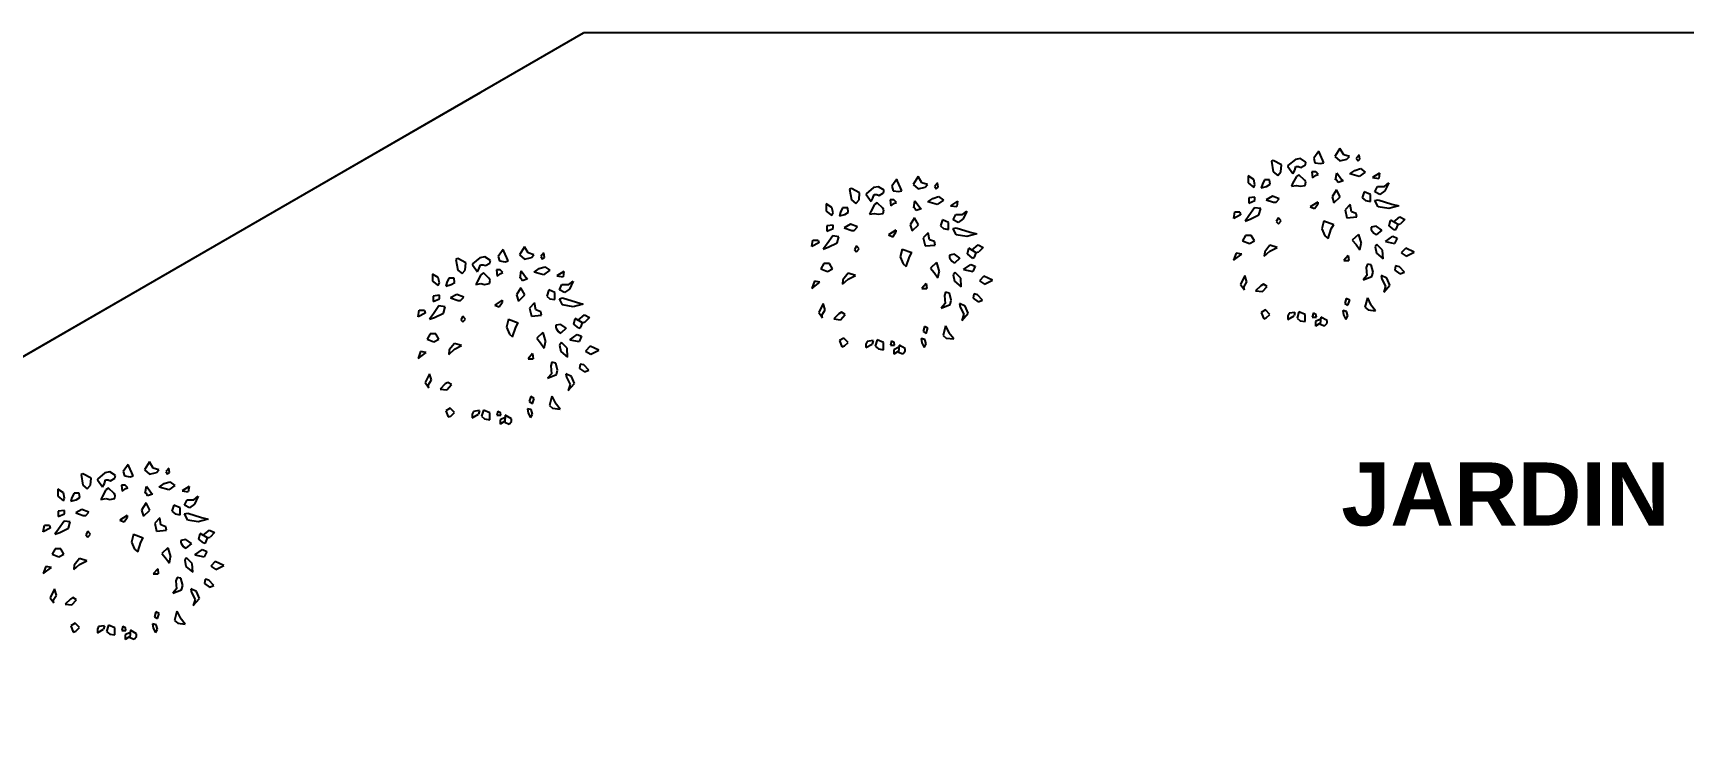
# Model space of a CAD drawing. Header units: centimetres. Extents: x 48 to 15845, y 265 to 7947.
# Drawn here: x 55.456 to 59.638, y 299.434 to 301.212 of the extents above; entities that cross this region are included whole.
import ezdxf

# ---------------------------------------------------------------- set-up
doc = ezdxf.new("R2010")
doc.units = ezdxf.units.CM
doc.layers.add('ARBOLES-PLANTA', color=7, linetype='Continuous')
doc.layers.add('niveles', color=7, linetype='Continuous', lineweight=5, true_color=0xf0c70f)
doc.layers.add('nombres', color=165, linetype='Continuous', lineweight=0)
doc.styles.get("Standard").update_dxf_attribs({"font": 'arial.ttf', "height": 0.1})

msp = doc.modelspace()

# ---------------------------------------------------------------- linework, layer by layer
at = {"layer": 'ARBOLES-PLANTA', "color": 52, "linetype": 'Continuous'}
for p, q in [((58.7684, 300.9186), (58.7557, 300.8985)), ((58.7779, 300.9029), (58.7684, 300.9186)), ((58.7557, 300.8985), (58.7684, 300.8873)), ((58.7921, 300.8985), (58.7779, 300.9029)), ((58.7858, 300.8918), (58.7921, 300.8985)), ((58.8174, 300.9029), (58.8095, 300.894)), ((58.819, 300.8918), (58.8174, 300.9029)), ((57.6994, 300.8474), (57.6867, 300.8273)), ((57.7089, 300.8318), (57.6994, 300.8474)), ((57.7231, 300.8273), (57.7089, 300.8318)), ((57.7484, 300.8318), (57.7405, 300.8228)), ((57.75, 300.8206), (57.7484, 300.8318)), ((57.6867, 300.8273), (57.6994, 300.8161)), ((57.7168, 300.8206), (57.7231, 300.8273)), ((58.5374, 300.7483), (58.5279, 300.7348)), ((58.5517, 300.7684), (58.5374, 300.7483)), ((58.5406, 300.7393), (58.5628, 300.7505)), ((58.5628, 300.7505), (58.5675, 300.7662)), ((58.712, 300.7828), (58.693, 300.7706)), ((58.693, 300.7706), (58.704, 300.7662)), ((58.704, 300.7662), (58.712, 300.7773)), ((58.7813, 300.763), (58.7861, 300.7428)), ((58.7972, 300.7585), (58.794, 300.7764)), ((58.8098, 300.754), (58.7972, 300.7585)), ((58.8114, 300.7451), (58.8098, 300.754)), ((57.643, 300.7117), (57.624, 300.6995)), ((57.635, 300.695), (57.643, 300.7062)), ((58.5279, 300.7348), (58.5406, 300.7393)), ((58.7861, 300.7428), (58.8114, 300.7451)), ((56.7016, 300.6695), (56.689, 300.6494)), ((56.7111, 300.6539), (56.7016, 300.6695)), ((57.4684, 300.6771), (57.4589, 300.6637)), ((57.4589, 300.6637), (57.4716, 300.6682)), ((57.4827, 300.6972), (57.4684, 300.6771)), ((57.4716, 300.6682), (57.4938, 300.6793)), ((57.4938, 300.6793), (57.4985, 300.695)), ((57.624, 300.6995), (57.635, 300.695)), ((57.7123, 300.6918), (57.7171, 300.6717)), ((57.7171, 300.6717), (57.7424, 300.6739)), ((57.7282, 300.6873), (57.725, 300.7052)), ((57.7408, 300.6829), (57.7282, 300.6873)), ((57.7424, 300.6739), (57.7408, 300.6829)), ((58.8834, 300.6828), (58.9021, 300.696)), ((58.9021, 300.696), (58.9132, 300.6915)), ((58.9132, 300.6915), (58.9068, 300.6781)), ((56.689, 300.6494), (56.7016, 300.6382)), ((56.7254, 300.6494), (56.7111, 300.6539)), ((56.719, 300.6427), (56.7254, 300.6494)), ((56.7507, 300.6539), (56.7428, 300.6449)), ((56.7523, 300.6427), (56.7507, 300.6539)), ((57.8144, 300.6117), (57.8331, 300.6248)), ((57.8331, 300.6248), (57.8442, 300.6204)), ((57.8442, 300.6204), (57.8378, 300.6069)), ((58.5276, 300.5965), (58.5166, 300.5741)), ((58.5245, 300.5674), (58.5324, 300.5808)), ((58.5324, 300.5808), (58.5276, 300.5965)), ((58.5166, 300.5741), (58.5261, 300.5607)), ((58.5261, 300.5607), (58.5245, 300.5674)), ((58.784, 300.5386), (58.7806, 300.5258)), ((58.793, 300.5338), (58.784, 300.5386)), ((56.4707, 300.4992), (56.4612, 300.4858)), ((56.4849, 300.5193), (56.4707, 300.4992)), ((56.4739, 300.4903), (56.496, 300.5014)), ((56.496, 300.5014), (56.5008, 300.5171)), ((56.6452, 300.5338), (56.6262, 300.5216)), ((56.6262, 300.5216), (56.6373, 300.5171)), ((56.6373, 300.5171), (56.6452, 300.5283)), ((56.7146, 300.5139), (56.7193, 300.4938)), ((56.7304, 300.5094), (56.7273, 300.5273)), ((56.7431, 300.5049), (56.7304, 300.5094)), ((56.7447, 300.496), (56.7431, 300.5049)), ((57.4586, 300.5253), (57.4476, 300.503)), ((57.4476, 300.503), (57.4571, 300.4896)), ((57.4555, 300.4963), (57.4634, 300.5097)), ((57.4634, 300.5097), (57.4586, 300.5253)), ((58.7852, 300.5056), (58.7757, 300.5078)), ((58.7757, 300.5078), (58.7773, 300.4966)), ((58.7773, 300.4966), (58.7836, 300.4854)), ((58.7806, 300.5258), (58.7885, 300.5211)), ((58.7884, 300.4944), (58.7852, 300.5056)), ((58.7885, 300.5211), (58.793, 300.5338)), ((56.4612, 300.4858), (56.4739, 300.4903)), ((56.7193, 300.4938), (56.7447, 300.496)), ((57.4571, 300.4896), (57.4555, 300.4963)), ((57.715, 300.4674), (57.7116, 300.4547)), ((57.7116, 300.4547), (57.7195, 300.4499)), ((57.724, 300.4627), (57.715, 300.4674)), ((57.7195, 300.4499), (57.724, 300.4627)), ((58.7836, 300.4854), (58.7884, 300.4944)), ((56.8167, 300.4338), (56.8354, 300.4469)), ((56.8354, 300.4469), (56.8464, 300.4425)), ((56.8464, 300.4425), (56.8401, 300.429)), ((57.7067, 300.4366), (57.7083, 300.4255)), ((57.7162, 300.4344), (57.7067, 300.4366)), ((57.7083, 300.4255), (57.7146, 300.4143)), ((57.7146, 300.4143), (57.7194, 300.4232)), ((57.7194, 300.4232), (57.7162, 300.4344)), ((56.4609, 300.3474), (56.4498, 300.3251)), ((56.4578, 300.3184), (56.4657, 300.3318)), ((56.4657, 300.3318), (56.4609, 300.3474)), ((56.4498, 300.3251), (56.4593, 300.3117)), ((56.4593, 300.3117), (56.4578, 300.3184)), ((56.7173, 300.2895), (56.7139, 300.2768)), ((56.7263, 300.2847), (56.7173, 300.2895)), ((56.7185, 300.2565), (56.709, 300.2587)), ((56.709, 300.2587), (56.7106, 300.2476)), ((56.7106, 300.2476), (56.7169, 300.2364)), ((56.7139, 300.2768), (56.7218, 300.272)), ((56.7217, 300.2453), (56.7185, 300.2565)), ((56.7218, 300.272), (56.7263, 300.2847)), ((56.7169, 300.2364), (56.7217, 300.2453)), ((55.7514, 300.124), (55.7388, 300.1038)), ((55.7609, 300.1083), (55.7514, 300.124)), ((55.7388, 300.1038), (55.7514, 300.0927)), ((55.7752, 300.1038), (55.7609, 300.1083)), ((55.7688, 300.0971), (55.7752, 300.1038)), ((55.8005, 300.1083), (55.7926, 300.0994)), ((55.8021, 300.0971), (55.8005, 300.1083)), ((55.5205, 299.9536), (55.511, 299.9402)), ((55.5347, 299.9738), (55.5205, 299.9536)), ((55.5236, 299.9447), (55.5458, 299.9559)), ((55.5458, 299.9559), (55.5506, 299.9715)), ((55.695, 299.9882), (55.676, 299.976)), ((55.676, 299.976), (55.6871, 299.9715)), ((55.6871, 299.9715), (55.695, 299.9827)), ((55.7644, 299.9683), (55.7691, 299.9482)), ((55.7802, 299.9639), (55.7771, 299.9817)), ((55.7929, 299.9594), (55.7802, 299.9639)), ((55.7945, 299.9504), (55.7929, 299.9594)), ((55.511, 299.9402), (55.5236, 299.9447)), ((55.7691, 299.9482), (55.7945, 299.9504)), ((55.8665, 299.8882), (55.8852, 299.9014)), ((55.8852, 299.9014), (55.8962, 299.8969)), ((55.8962, 299.8969), (55.8899, 299.8835)), ((55.5107, 299.8019), (55.4996, 299.7795)), ((55.5075, 299.7728), (55.5155, 299.7862)), ((55.5155, 299.7862), (55.5107, 299.8019)), ((55.4996, 299.7795), (55.5091, 299.7661)), ((55.5091, 299.7661), (55.5075, 299.7728)), ((55.7671, 299.744), (55.7637, 299.7312)), ((55.7761, 299.7392), (55.7671, 299.744)), ((55.7588, 299.7132), (55.7604, 299.702)), ((55.7683, 299.7109), (55.7588, 299.7132)), ((55.7604, 299.702), (55.7667, 299.6908)), ((55.7637, 299.7312), (55.7716, 299.7264)), ((55.7714, 299.6997), (55.7683, 299.7109)), ((55.7716, 299.7264), (55.7761, 299.7392)), ((55.7667, 299.6908), (55.7714, 299.6997))]:
    msp.add_line(p, q, dxfattribs=at)
at = {"layer": 'ARBOLES-PLANTA', "color": 50, "linetype": 'Continuous'}
for p, q in [((58.5994, 300.8886), (58.5947, 300.8864)), ((58.5947, 300.8864), (58.5994, 300.8595)), ((58.62, 300.8774), (58.5994, 300.8886)), ((58.6184, 300.8595), (58.62, 300.8774)), ((58.7145, 300.9119), (58.7018, 300.894)), ((58.7018, 300.894), (58.705, 300.8828)), ((58.7161, 300.9074), (58.7145, 300.9119)), ((58.7193, 300.8806), (58.7272, 300.8828)), ((57.6455, 300.8407), (57.6328, 300.8228)), ((57.6471, 300.8363), (57.6455, 300.8407)), ((58.5498, 300.8403), (58.5356, 300.8493)), ((58.5356, 300.8493), (58.5356, 300.8314)), ((58.5356, 300.8314), (58.5498, 300.8202)), ((58.553, 300.8269), (58.5498, 300.8403)), ((58.5994, 300.8595), (58.6105, 300.8506)), ((58.6105, 300.8506), (58.6184, 300.8595)), ((58.8808, 300.8224), (58.8919, 300.8314)), ((58.8919, 300.8314), (58.8824, 300.8112)), ((57.5304, 300.8175), (57.5257, 300.8152)), ((57.5257, 300.8152), (57.5304, 300.7884)), ((57.551, 300.8063), (57.5304, 300.8175)), ((57.5494, 300.7884), (57.551, 300.8063)), ((57.6328, 300.8228), (57.636, 300.8117)), ((57.6503, 300.8094), (57.6582, 300.8117)), ((58.5498, 300.8202), (58.553, 300.8269)), ((58.857, 300.809), (58.8634, 300.8224)), ((58.8634, 300.8224), (58.8808, 300.8224)), ((58.8824, 300.8112), (58.8697, 300.8023)), ((57.4666, 300.7781), (57.4666, 300.7602)), ((57.4808, 300.7692), (57.4666, 300.7781)), ((57.4666, 300.7602), (57.4808, 300.749)), ((57.484, 300.7557), (57.4808, 300.7692)), ((57.4808, 300.749), (57.484, 300.7557)), ((57.5304, 300.7884), (57.5415, 300.7794)), ((57.5415, 300.7794), (57.5494, 300.7884)), ((57.788, 300.7378), (57.7944, 300.7513)), ((57.7944, 300.7513), (57.8118, 300.7513)), ((57.8118, 300.7513), (57.8229, 300.7602)), ((57.8229, 300.7602), (57.8134, 300.7401)), ((57.8134, 300.7401), (57.8007, 300.7311)), ((58.809, 300.6752), (58.8185, 300.6617)), ((58.8185, 300.6617), (58.8217, 300.6774)), ((58.8573, 300.6692), (58.8607, 300.6533)), ((58.9349, 300.6661), (58.9234, 300.6539)), ((58.9564, 300.6559), (58.9349, 300.6661)), ((56.5327, 300.6395), (56.5279, 300.6373)), ((56.5279, 300.6373), (56.5327, 300.6105)), ((56.5533, 300.6284), (56.5327, 300.6395)), ((56.5517, 300.6105), (56.5533, 300.6284)), ((56.6478, 300.6628), (56.6351, 300.6449)), ((56.6351, 300.6449), (56.6383, 300.6337)), ((56.6494, 300.6584), (56.6478, 300.6628)), ((56.6525, 300.6315), (56.6605, 300.6337)), ((58.789, 300.6476), (58.7779, 300.6345)), ((58.7779, 300.6345), (58.7905, 300.6345)), ((58.789, 300.6476), (58.7905, 300.6345)), ((58.838, 300.6256), (58.8349, 300.6166)), ((58.8475, 300.6233), (58.838, 300.6256)), ((58.8523, 300.6055), (58.8475, 300.6233)), ((58.9234, 300.6539), (58.9363, 300.6458)), ((58.9363, 300.6458), (58.9564, 300.6559)), ((56.4831, 300.5912), (56.4688, 300.6002)), ((56.4688, 300.6002), (56.4688, 300.5823)), ((56.4688, 300.5823), (56.4831, 300.5711)), ((56.4863, 300.5778), (56.4831, 300.5912)), ((56.5327, 300.6105), (56.5438, 300.6015)), ((56.5438, 300.6015), (56.5517, 300.6105)), ((56.8141, 300.5734), (56.8252, 300.5823)), ((56.8252, 300.5823), (56.8157, 300.5622)), ((57.74, 300.604), (57.7495, 300.5906)), ((57.7495, 300.5906), (57.7527, 300.6062)), ((57.7883, 300.598), (57.7917, 300.5821)), ((57.8659, 300.5949), (57.8544, 300.5828)), ((57.8544, 300.5828), (57.8673, 300.5746)), ((57.8874, 300.5848), (57.8659, 300.5949)), ((57.8673, 300.5746), (57.8874, 300.5848)), ((58.8365, 300.5965), (58.827, 300.5853)), ((58.827, 300.5853), (58.8491, 300.5943)), ((58.8349, 300.6166), (58.8365, 300.5965)), ((58.8491, 300.5943), (58.8523, 300.6055)), ((56.4831, 300.5711), (56.4863, 300.5778)), ((56.7903, 300.5599), (56.7966, 300.5734)), ((56.7966, 300.5734), (56.8141, 300.5734)), ((56.8157, 300.5622), (56.803, 300.5532)), ((57.72, 300.5765), (57.7089, 300.5634)), ((57.7089, 300.5634), (57.7215, 300.5634)), ((57.72, 300.5765), (57.7215, 300.5634)), ((57.769, 300.5544), (57.7659, 300.5455)), ((57.7659, 300.5455), (57.7675, 300.5253)), ((57.7785, 300.5522), (57.769, 300.5544)), ((57.7833, 300.5343), (57.7785, 300.5522)), ((57.7675, 300.5253), (57.758, 300.5142)), ((57.758, 300.5142), (57.7801, 300.5231)), ((57.7801, 300.5231), (57.7833, 300.5343)), ((58.6801, 300.4796), (58.6801, 300.4975)), ((58.701, 300.502), (58.7072, 300.4985)), ((58.7085, 300.4911), (58.7072, 300.4985)), ((58.6595, 300.4886), (58.6674, 300.4819)), ((58.6674, 300.4819), (58.6801, 300.4796)), ((58.6979, 300.4911), (58.7085, 300.4911)), ((58.7193, 300.4857), (58.7064, 300.4797)), ((58.7064, 300.4797), (58.7064, 300.4685)), ((58.7184, 300.476), (58.7064, 300.4685)), ((58.7198, 300.4913), (58.7182, 300.4734)), ((58.7356, 300.4824), (58.7198, 300.4913)), ((56.7423, 300.4261), (56.7518, 300.4127)), ((56.7518, 300.4127), (56.755, 300.4283)), ((56.7906, 300.4201), (56.794, 300.4042)), ((56.8681, 300.417), (56.8566, 300.4049)), ((56.8897, 300.4069), (56.8681, 300.417)), ((57.5905, 300.4174), (57.5984, 300.4107)), ((57.6111, 300.4085), (57.6111, 300.4264)), ((57.6289, 300.4199), (57.6395, 300.4199)), ((57.632, 300.4308), (57.6382, 300.4274)), ((57.6503, 300.4146), (57.6374, 300.4085)), ((57.6395, 300.4199), (57.6382, 300.4274)), ((57.6508, 300.4201), (57.6492, 300.4023)), ((57.6666, 300.4112), (57.6508, 300.4201)), ((56.7223, 300.3986), (56.7111, 300.3855)), ((56.7111, 300.3855), (56.7238, 300.3855)), ((56.7223, 300.3986), (56.7238, 300.3855)), ((56.7713, 300.3765), (56.7681, 300.3676)), ((56.7808, 300.3743), (56.7713, 300.3765)), ((56.7856, 300.3564), (56.7808, 300.3743)), ((56.8566, 300.4049), (56.8696, 300.3967)), ((56.8696, 300.3967), (56.8897, 300.4069)), ((57.5984, 300.4107), (57.6111, 300.4085)), ((57.6374, 300.4085), (57.6374, 300.3973)), ((57.6494, 300.4049), (57.6374, 300.3973)), ((56.7697, 300.3474), (56.7602, 300.3363)), ((56.7602, 300.3363), (56.7824, 300.3452)), ((56.7681, 300.3676), (56.7697, 300.3474)), ((56.7824, 300.3452), (56.7856, 300.3564)), ((56.6134, 300.2306), (56.6134, 300.2485)), ((56.6343, 300.2529), (56.6405, 300.2494)), ((56.6418, 300.242), (56.6405, 300.2494)), ((56.5928, 300.2395), (56.6007, 300.2328)), ((56.6007, 300.2328), (56.6134, 300.2306)), ((56.6312, 300.242), (56.6418, 300.242)), ((56.6525, 300.2367), (56.6396, 300.2306)), ((56.6396, 300.2306), (56.6396, 300.2194)), ((56.6517, 300.227), (56.6396, 300.2194)), ((56.653, 300.2422), (56.6514, 300.2243)), ((56.6689, 300.2333), (56.653, 300.2422)), ((55.5825, 300.094), (55.5777, 300.0917)), ((55.5777, 300.0917), (55.5825, 300.0649)), ((55.6031, 300.0828), (55.5825, 300.094)), ((55.6015, 300.0649), (55.6031, 300.0828)), ((55.6976, 300.1173), (55.6849, 300.0994)), ((55.6849, 300.0994), (55.6881, 300.0882)), ((55.6992, 300.1128), (55.6976, 300.1173)), ((55.7023, 300.0859), (55.7102, 300.0882)), ((55.5186, 300.0546), (55.5186, 300.0367)), ((55.5329, 300.0457), (55.5186, 300.0546)), ((55.5186, 300.0367), (55.5329, 300.0255)), ((55.5361, 300.0323), (55.5329, 300.0457)), ((55.5825, 300.0649), (55.5936, 300.0559)), ((55.5936, 300.0559), (55.6015, 300.0649)), ((55.8639, 300.0278), (55.8749, 300.0367)), ((55.8749, 300.0367), (55.8654, 300.0166)), ((55.5329, 300.0255), (55.5361, 300.0323)), ((55.8401, 300.0144), (55.8464, 300.0278)), ((55.8464, 300.0278), (55.8639, 300.0278)), ((55.8654, 300.0166), (55.8528, 300.0077)), ((55.7921, 299.8805), (55.8016, 299.8671)), ((55.8016, 299.8671), (55.8048, 299.8828)), ((55.8404, 299.8746), (55.8437, 299.8586)), ((55.9179, 299.8715), (55.9064, 299.8593)), ((55.9395, 299.8613), (55.9179, 299.8715)), ((55.772, 299.853), (55.7609, 299.8399)), ((55.7609, 299.8399), (55.7736, 299.8399)), ((55.772, 299.853), (55.7736, 299.8399)), ((55.8211, 299.831), (55.8179, 299.822)), ((55.8306, 299.8287), (55.8211, 299.831)), ((55.8354, 299.8108), (55.8306, 299.8287)), ((55.9064, 299.8593), (55.9194, 299.8512)), ((55.9194, 299.8512), (55.9395, 299.8613)), ((55.8195, 299.8019), (55.81, 299.7907)), ((55.81, 299.7907), (55.8322, 299.7996)), ((55.8179, 299.822), (55.8195, 299.8019)), ((55.8322, 299.7996), (55.8354, 299.8108)), ((55.6631, 299.685), (55.6631, 299.7029)), ((55.6841, 299.7073), (55.6902, 299.7039)), ((55.6916, 299.6964), (55.6902, 299.7039)), ((55.6426, 299.6939), (55.6505, 299.6872)), ((55.6505, 299.6872), (55.6631, 299.685)), ((55.681, 299.6964), (55.6916, 299.6964)), ((55.7023, 299.6911), (55.6894, 299.685)), ((55.6894, 299.685), (55.6894, 299.6738)), ((55.7015, 299.6814), (55.6894, 299.6738)), ((55.7028, 299.6967), (55.7012, 299.6788)), ((55.7187, 299.6877), (55.7028, 299.6967))]:
    msp.add_line(p, q, dxfattribs=at)
at = {"layer": 'ARBOLES-PLANTA', "color": 70, "linetype": 'Continuous'}
for p, q in [((58.6553, 300.8908), (58.6363, 300.8752)), ((58.6363, 300.8752), (58.6363, 300.8729)), ((58.6363, 300.8729), (58.6489, 300.855)), ((58.6537, 300.864), (58.6569, 300.8729)), ((58.6679, 300.893), (58.6553, 300.8908)), ((58.6569, 300.8729), (58.6632, 300.8729)), ((58.6632, 300.8729), (58.6695, 300.8707)), ((58.6822, 300.8841), (58.6679, 300.893)), ((58.6695, 300.8707), (58.6806, 300.8774)), ((58.6806, 300.8774), (58.6822, 300.8841)), ((58.705, 300.8828), (58.7193, 300.8806)), ((58.7272, 300.8828), (58.7161, 300.9074)), ((58.7684, 300.8873), (58.7858, 300.8918)), ((58.8095, 300.894), (58.8143, 300.8873)), ((58.8143, 300.8873), (58.819, 300.8918)), ((57.6582, 300.8117), (57.6471, 300.8363)), ((58.5769, 300.8393), (58.5717, 300.8281)), ((58.5901, 300.8393), (58.5769, 300.8393)), ((58.5913, 300.828), (58.5901, 300.8393)), ((58.6578, 300.8477), (58.6483, 300.8298)), ((58.6489, 300.855), (58.6537, 300.864)), ((58.6641, 300.8522), (58.6578, 300.8477)), ((58.6784, 300.8388), (58.6641, 300.8522)), ((58.6815, 300.8343), (58.6784, 300.8388)), ((58.68, 300.8253), (58.6815, 300.8343)), ((58.7068, 300.8598), (58.6973, 300.8598)), ((58.6973, 300.8598), (58.6989, 300.8441)), ((58.6989, 300.8441), (58.7084, 300.8508)), ((58.7132, 300.8531), (58.7068, 300.8598)), ((58.7084, 300.8508), (58.7132, 300.8531)), ((58.7571, 300.8392), (58.7603, 300.8571)), ((58.7603, 300.8392), (58.7571, 300.8392)), ((58.7603, 300.8571), (58.773, 300.8392)), ((58.7635, 300.8325), (58.7603, 300.8392)), ((58.7762, 300.837), (58.7635, 300.8325)), ((58.773, 300.8392), (58.7762, 300.837)), ((58.793, 300.8544), (58.8057, 300.8633)), ((58.8168, 300.8477), (58.793, 300.8544)), ((58.8057, 300.8633), (58.82, 300.8678)), ((58.8326, 300.8589), (58.8168, 300.8477)), ((58.82, 300.8678), (58.8326, 300.8589)), ((58.8684, 300.8559), (58.8507, 300.8448)), ((58.8507, 300.8448), (58.8665, 300.8425)), ((58.8684, 300.8559), (58.8665, 300.8425)), ((57.5863, 300.8197), (57.5673, 300.804)), ((57.5673, 300.804), (57.5673, 300.8018)), ((57.5673, 300.8018), (57.5799, 300.7839)), ((57.5799, 300.7839), (57.5847, 300.7928)), ((57.5847, 300.7928), (57.5879, 300.8018)), ((57.5989, 300.8219), (57.5863, 300.8197)), ((57.5879, 300.8018), (57.5942, 300.8018)), ((57.5942, 300.8018), (57.6005, 300.7995)), ((57.6132, 300.8129), (57.5989, 300.8219)), ((57.6005, 300.7995), (57.6116, 300.8062)), ((57.6116, 300.8062), (57.6132, 300.8129)), ((57.636, 300.8117), (57.6503, 300.8094)), ((57.6994, 300.8161), (57.7168, 300.8206)), ((57.724, 300.7832), (57.7367, 300.7922)), ((57.7367, 300.7922), (57.751, 300.7966)), ((57.7405, 300.8228), (57.7453, 300.8161)), ((57.7453, 300.8161), (57.75, 300.8206)), ((57.751, 300.7966), (57.7636, 300.7877)), ((58.553, 300.7956), (58.5372, 300.7933)), ((58.5372, 300.7933), (58.5372, 300.7799)), ((58.553, 300.7866), (58.553, 300.7956)), ((58.5717, 300.8281), (58.569, 300.8188)), ((58.569, 300.8188), (58.5822, 300.8226)), ((58.597, 300.7979), (58.5812, 300.7889)), ((58.5822, 300.8226), (58.5915, 300.8281)), ((58.6145, 300.7912), (58.597, 300.7979)), ((58.6065, 300.7822), (58.6145, 300.7912)), ((58.6483, 300.8298), (58.6451, 300.8231)), ((58.6451, 300.8231), (58.6578, 300.8253)), ((58.6578, 300.8253), (58.6673, 300.8231)), ((58.6673, 300.8231), (58.68, 300.8253)), ((58.7593, 300.8143), (58.7482, 300.7964)), ((58.7482, 300.7964), (58.753, 300.7808)), ((58.753, 300.7808), (58.7688, 300.7964)), ((58.7688, 300.7964), (58.7593, 300.8143)), ((58.8298, 300.809), (58.825, 300.7934)), ((58.825, 300.7934), (58.8329, 300.7867)), ((58.8456, 300.8023), (58.8298, 300.809)), ((58.8456, 300.7844), (58.8456, 300.8023)), ((58.8697, 300.8023), (58.857, 300.809)), ((57.5027, 300.757), (57.5, 300.7477)), ((57.5, 300.7477), (57.5132, 300.7514)), ((57.5079, 300.7682), (57.5027, 300.757)), ((57.5211, 300.7682), (57.5079, 300.7682)), ((57.5132, 300.7514), (57.5225, 300.757)), ((57.5223, 300.7569), (57.5211, 300.7682)), ((57.5793, 300.7587), (57.5761, 300.7519)), ((57.5761, 300.7519), (57.5888, 300.7542)), ((57.5888, 300.7765), (57.5793, 300.7587)), ((57.5951, 300.781), (57.5888, 300.7765)), ((57.5888, 300.7542), (57.5983, 300.7519)), ((57.6094, 300.7676), (57.5951, 300.781)), ((57.5983, 300.7519), (57.611, 300.7542)), ((57.6125, 300.7631), (57.6094, 300.7676)), ((57.611, 300.7542), (57.6125, 300.7631)), ((57.6283, 300.7886), (57.6299, 300.7729)), ((57.6378, 300.7886), (57.6283, 300.7886)), ((57.6299, 300.7729), (57.6394, 300.7797)), ((57.6442, 300.7819), (57.6378, 300.7886)), ((57.6394, 300.7797), (57.6442, 300.7819)), ((57.6881, 300.7681), (57.6913, 300.786)), ((57.6913, 300.7681), (57.6881, 300.7681)), ((57.6913, 300.786), (57.704, 300.7681)), ((57.6945, 300.7614), (57.6913, 300.7681)), ((57.7072, 300.7658), (57.6945, 300.7614)), ((57.704, 300.7681), (57.7072, 300.7658)), ((57.7478, 300.7765), (57.724, 300.7832)), ((57.7636, 300.7877), (57.7478, 300.7765)), ((57.7994, 300.7848), (57.7817, 300.7736)), ((57.7817, 300.7736), (57.7975, 300.7714)), ((57.7994, 300.7848), (57.7975, 300.7714)), ((58.4991, 300.7409), (58.5017, 300.7577)), ((58.5162, 300.7502), (58.4991, 300.7409)), ((58.5017, 300.7577), (58.5149, 300.7577)), ((58.5149, 300.7577), (58.5162, 300.7502)), ((58.5372, 300.7799), (58.553, 300.7866)), ((58.5675, 300.7662), (58.5517, 300.7684)), ((58.5812, 300.7889), (58.6002, 300.7822)), ((58.6002, 300.7822), (58.6065, 300.7822)), ((58.712, 300.7828), (58.712, 300.7773)), ((58.794, 300.7764), (58.7813, 300.763)), ((58.8329, 300.7867), (58.8456, 300.7844)), ((58.857, 300.7866), (58.865, 300.7889)), ((58.865, 300.771), (58.857, 300.7866)), ((58.865, 300.7889), (58.8998, 300.7777)), ((58.8919, 300.7665), (58.865, 300.771)), ((58.9172, 300.7732), (58.8919, 300.7665)), ((58.8998, 300.7777), (58.9172, 300.7732)), ((57.484, 300.7244), (57.4682, 300.7222)), ((57.4682, 300.7222), (57.4682, 300.7088)), ((57.4682, 300.7088), (57.484, 300.7155)), ((57.484, 300.7155), (57.484, 300.7244)), ((57.528, 300.7267), (57.5122, 300.7178)), ((57.5122, 300.7178), (57.5312, 300.711)), ((57.5455, 300.72), (57.528, 300.7267)), ((57.5312, 300.711), (57.5375, 300.711)), ((57.5375, 300.711), (57.5455, 300.72)), ((57.643, 300.7117), (57.643, 300.7062)), ((57.6903, 300.7431), (57.6792, 300.7253)), ((57.6792, 300.7253), (57.684, 300.7096)), ((57.684, 300.7096), (57.6998, 300.7253)), ((57.6998, 300.7253), (57.6903, 300.7431)), ((57.7608, 300.7379), (57.756, 300.7222)), ((57.756, 300.7222), (57.7639, 300.7155)), ((57.7766, 300.7312), (57.7608, 300.7379)), ((57.7639, 300.7155), (57.7766, 300.7133)), ((57.7766, 300.7133), (57.7766, 300.7312)), ((57.8007, 300.7311), (57.788, 300.7378)), ((57.788, 300.7155), (57.796, 300.7177)), ((57.796, 300.6998), (57.788, 300.7155)), ((57.796, 300.7177), (57.8308, 300.7065)), ((57.8308, 300.7065), (57.8482, 300.7021)), ((58.6123, 300.7427), (58.607, 300.7334)), ((58.607, 300.7334), (58.6123, 300.7278)), ((58.6189, 300.7352), (58.6123, 300.7427)), ((58.6123, 300.7278), (58.6189, 300.7352)), ((58.7278, 300.7349), (58.7225, 300.7149)), ((58.7225, 300.7149), (58.7304, 300.697)), ((58.7278, 300.7349), (58.7526, 300.7261)), ((58.7383, 300.6903), (58.7462, 300.7149)), ((58.7462, 300.7149), (58.7526, 300.7261)), ((58.8602, 300.7218), (58.8475, 300.7195)), ((58.8475, 300.7195), (58.8475, 300.7128)), ((58.8475, 300.7128), (58.8539, 300.7039)), ((58.8743, 300.7118), (58.8602, 300.7218)), ((58.8743, 300.7118), (58.8602, 300.6994)), ((58.8931, 300.7227), (58.8965, 300.7368)), ((58.906, 300.7122), (58.8931, 300.7227)), ((58.9155, 300.7256), (58.8965, 300.7368)), ((58.9044, 300.7323), (58.9202, 300.7457)), ((58.906, 300.7122), (58.9107, 300.7144)), ((58.9107, 300.7144), (58.9155, 300.7256)), ((58.915, 300.7259), (58.9218, 300.7278)), ((58.9202, 300.7457), (58.9329, 300.739)), ((58.9329, 300.739), (58.9218, 300.7278)), ((57.4301, 300.6698), (57.4327, 300.6865)), ((57.4472, 300.6791), (57.4301, 300.6698)), ((57.4327, 300.6865), (57.4459, 300.6865)), ((57.4459, 300.6865), (57.4472, 300.6791)), ((57.4985, 300.695), (57.4827, 300.6972)), ((57.5433, 300.6715), (57.538, 300.6622)), ((57.5499, 300.6641), (57.5433, 300.6715)), ((57.5433, 300.6566), (57.5499, 300.6641)), ((57.6588, 300.6637), (57.6535, 300.6438)), ((57.6588, 300.6637), (57.6836, 300.6549)), ((57.725, 300.7052), (57.7123, 300.6918)), ((57.8229, 300.6953), (57.796, 300.6998)), ((57.8482, 300.7021), (57.8229, 300.6953)), ((57.8241, 300.6515), (57.8275, 300.6656)), ((57.8465, 300.6544), (57.8275, 300.6656)), ((57.8354, 300.6611), (57.8512, 300.6746)), ((57.8512, 300.6746), (57.8639, 300.6678)), ((57.8639, 300.6678), (57.8528, 300.6567)), ((58.5293, 300.698), (58.5214, 300.6845)), ((58.5214, 300.6845), (58.5388, 300.6778)), ((58.5436, 300.698), (58.5293, 300.698)), ((58.5388, 300.6778), (58.5515, 300.6845)), ((58.5515, 300.6845), (58.5436, 300.698)), ((58.5907, 300.6736), (58.5775, 300.6568)), ((58.6092, 300.668), (58.5907, 300.6736)), ((58.5907, 300.6587), (58.6092, 300.668)), ((58.7304, 300.697), (58.7383, 300.6903)), ((58.815, 300.701), (58.7995, 300.6864)), ((58.7995, 300.6864), (58.809, 300.6752)), ((58.815, 300.701), (58.8217, 300.6774)), ((58.8539, 300.7039), (58.8602, 300.6994)), ((58.8618, 300.6756), (58.8573, 300.6692)), ((58.8765, 300.6612), (58.8618, 300.6756)), ((58.8834, 300.6828), (58.9068, 300.6781)), ((56.5885, 300.6417), (56.5695, 300.6261)), ((56.5695, 300.6261), (56.5695, 300.6239)), ((56.5695, 300.6239), (56.5822, 300.606)), ((56.587, 300.6149), (56.5901, 300.6239)), ((56.6012, 300.644), (56.5885, 300.6417)), ((56.5901, 300.6239), (56.5965, 300.6239)), ((56.5965, 300.6239), (56.6028, 300.6216)), ((56.6155, 300.635), (56.6012, 300.644)), ((56.6028, 300.6216), (56.6139, 300.6283)), ((56.6139, 300.6283), (56.6155, 300.635)), ((56.6383, 300.6337), (56.6525, 300.6315)), ((56.6605, 300.6337), (56.6494, 300.6584)), ((56.7016, 300.6382), (56.719, 300.6427)), ((56.7428, 300.6449), (56.7476, 300.6382)), ((56.7476, 300.6382), (56.7523, 300.6427)), ((57.4603, 300.6268), (57.4524, 300.6134)), ((57.4746, 300.6268), (57.4603, 300.6268)), ((57.4825, 300.6134), (57.4746, 300.6268)), ((57.538, 300.6622), (57.5433, 300.6566)), ((57.6535, 300.6438), (57.6614, 300.6259)), ((57.6614, 300.6259), (57.6693, 300.6192)), ((57.6693, 300.6192), (57.6772, 300.6438)), ((57.6772, 300.6438), (57.6836, 300.6549)), ((57.746, 300.6298), (57.7305, 300.6152)), ((57.746, 300.6298), (57.7527, 300.6062)), ((57.7912, 300.6506), (57.7785, 300.6484)), ((57.7785, 300.6484), (57.7785, 300.6417)), ((57.7785, 300.6417), (57.7849, 300.6327)), ((57.7849, 300.6327), (57.7912, 300.6282)), ((57.8053, 300.6407), (57.7912, 300.6506)), ((57.8053, 300.6407), (57.7912, 300.6282)), ((57.837, 300.641), (57.8241, 300.6515)), ((57.837, 300.641), (57.8417, 300.6432)), ((57.8417, 300.6432), (57.8465, 300.6544)), ((57.846, 300.6547), (57.8528, 300.6567)), ((58.5052, 300.653), (58.4989, 300.6351)), ((58.4989, 300.6351), (58.5195, 300.6508)), ((58.5195, 300.6508), (58.5052, 300.653)), ((58.5762, 300.6456), (58.5907, 300.6587)), ((58.5775, 300.6568), (58.5762, 300.6456)), ((58.8607, 300.6533), (58.8776, 300.6389)), ((58.8776, 300.6389), (58.8765, 300.6612)), ((56.5102, 300.5902), (56.5049, 300.5791)), ((56.5234, 300.5902), (56.5102, 300.5902)), ((56.5245, 300.579), (56.5234, 300.5902)), ((56.5816, 300.5807), (56.5784, 300.574)), ((56.5911, 300.5986), (56.5816, 300.5807)), ((56.5822, 300.606), (56.587, 300.6149)), ((56.5974, 300.6031), (56.5911, 300.5986)), ((56.6116, 300.5897), (56.5974, 300.6031)), ((56.6148, 300.5852), (56.6116, 300.5897)), ((56.6132, 300.5763), (56.6148, 300.5852)), ((56.6401, 300.6107), (56.6306, 300.6107)), ((56.6306, 300.6107), (56.6322, 300.595)), ((56.6322, 300.595), (56.6417, 300.6018)), ((56.6464, 300.604), (56.6401, 300.6107)), ((56.6417, 300.6018), (56.6464, 300.604)), ((56.6904, 300.5902), (56.6936, 300.6081)), ((56.6936, 300.5902), (56.6904, 300.5902)), ((56.6936, 300.6081), (56.7063, 300.5902)), ((56.6968, 300.5834), (56.6936, 300.5902)), ((56.7094, 300.5879), (56.6968, 300.5834)), ((56.7063, 300.5902), (56.7094, 300.5879)), ((56.7263, 300.6053), (56.739, 300.6143)), ((56.7501, 300.5986), (56.7263, 300.6053)), ((56.739, 300.6143), (56.7532, 300.6187)), ((56.7659, 300.6098), (56.7501, 300.5986)), ((56.7532, 300.6187), (56.7659, 300.6098)), ((56.8017, 300.6068), (56.784, 300.5957)), ((56.784, 300.5957), (56.7998, 300.5935)), ((56.8017, 300.6068), (56.7998, 300.5935)), ((57.4362, 300.5819), (57.4299, 300.564)), ((57.4505, 300.5796), (57.4362, 300.5819)), ((57.4524, 300.6134), (57.4698, 300.6067)), ((57.4698, 300.6067), (57.4825, 300.6134)), ((57.5072, 300.5745), (57.5217, 300.5875)), ((57.5085, 300.5856), (57.5072, 300.5745)), ((57.5217, 300.6024), (57.5085, 300.5856)), ((57.5402, 300.5968), (57.5217, 300.6024)), ((57.5217, 300.5875), (57.5402, 300.5968)), ((57.7305, 300.6152), (57.74, 300.604)), ((57.7928, 300.6044), (57.7883, 300.598)), ((57.7917, 300.5821), (57.8086, 300.5678)), ((57.8075, 300.5901), (57.7928, 300.6044)), ((57.8086, 300.5678), (57.8075, 300.5901)), ((57.8144, 300.6117), (57.8378, 300.6069)), ((58.8871, 300.5898), (58.8729, 300.5965)), ((58.8729, 300.5965), (58.8745, 300.5876)), ((58.8745, 300.5876), (58.884, 300.5697)), ((58.8745, 300.5876), (58.884, 300.5697)), ((58.895, 300.5719), (58.8871, 300.5898)), ((58.9093, 300.6211), (58.9077, 300.6099)), ((58.9077, 300.6099), (58.9204, 300.601)), ((58.9188, 300.6189), (58.9093, 300.6211)), ((58.9315, 300.6055), (58.9188, 300.6189)), ((58.9204, 300.601), (58.9315, 300.6055)), ((56.4863, 300.5465), (56.4704, 300.5443)), ((56.4704, 300.5443), (56.4704, 300.5309)), ((56.4863, 300.5376), (56.4863, 300.5465)), ((56.5049, 300.5791), (56.5023, 300.5698)), ((56.5023, 300.5698), (56.5155, 300.5735)), ((56.5303, 300.5488), (56.5145, 300.5399)), ((56.5145, 300.5399), (56.5335, 300.5331)), ((56.5155, 300.5735), (56.5247, 300.5791)), ((56.5477, 300.5421), (56.5303, 300.5488)), ((56.5398, 300.5331), (56.5477, 300.5421)), ((56.5784, 300.574), (56.5911, 300.5763)), ((56.5911, 300.5763), (56.6006, 300.574)), ((56.6006, 300.574), (56.6132, 300.5763)), ((56.6926, 300.5652), (56.6815, 300.5473)), ((56.6815, 300.5473), (56.6863, 300.5317)), ((56.6863, 300.5317), (56.7021, 300.5473)), ((56.7021, 300.5473), (56.6926, 300.5652)), ((56.763, 300.56), (56.7583, 300.5443)), ((56.7583, 300.5443), (56.7662, 300.5376)), ((56.7789, 300.5533), (56.763, 300.56)), ((56.7789, 300.5354), (56.7789, 300.5533)), ((56.803, 300.5532), (56.7903, 300.5599)), ((56.7903, 300.5376), (56.7982, 300.5398)), ((56.7982, 300.5398), (56.8331, 300.5286)), ((57.4299, 300.564), (57.4505, 300.5796)), ((57.8403, 300.55), (57.8387, 300.5388)), ((57.8387, 300.5388), (57.8514, 300.5298)), ((57.8498, 300.5477), (57.8403, 300.55)), ((57.8625, 300.5343), (57.8498, 300.5477)), ((58.5677, 300.5707), (58.5545, 300.5576)), ((58.5545, 300.5576), (58.5716, 300.5558)), ((58.5743, 300.5744), (58.5677, 300.5707)), ((58.5716, 300.5558), (58.5835, 300.5688)), ((58.5835, 300.5688), (58.5743, 300.5744)), ((58.8378, 300.5399), (58.8317, 300.516)), ((58.8378, 300.5399), (58.846, 300.5227)), ((58.8792, 300.554), (58.895, 300.5719)), ((58.884, 300.5697), (58.8792, 300.554)), ((56.4323, 300.4919), (56.435, 300.5086)), ((56.4495, 300.5012), (56.4323, 300.4919)), ((56.435, 300.5086), (56.4482, 300.5086)), ((56.4482, 300.5086), (56.4495, 300.5012)), ((56.4704, 300.5309), (56.4863, 300.5376)), ((56.5008, 300.5171), (56.4849, 300.5193)), ((56.5335, 300.5331), (56.5398, 300.5331)), ((56.6452, 300.5338), (56.6452, 300.5283)), ((56.7273, 300.5273), (56.7146, 300.5139)), ((56.7662, 300.5376), (56.7789, 300.5354)), ((56.7982, 300.5219), (56.7903, 300.5376)), ((56.8252, 300.5174), (56.7982, 300.5219)), ((56.8505, 300.5241), (56.8252, 300.5174)), ((56.8331, 300.5286), (56.8505, 300.5241)), ((56.8377, 300.4832), (56.8535, 300.4967)), ((56.8535, 300.4967), (56.8662, 300.4899)), ((57.4987, 300.4995), (57.4855, 300.4865)), ((57.5053, 300.5033), (57.4987, 300.4995)), ((57.5026, 300.4846), (57.5145, 300.4977)), ((57.5145, 300.4977), (57.5053, 300.5033)), ((57.8039, 300.5253), (57.8055, 300.5164)), ((57.8181, 300.5186), (57.8039, 300.5253)), ((57.8055, 300.5164), (57.815, 300.4985)), ((57.8055, 300.5164), (57.815, 300.4985)), ((57.8102, 300.4828), (57.826, 300.5007)), ((57.815, 300.4985), (57.8102, 300.4828)), ((57.826, 300.5007), (57.8181, 300.5186)), ((57.8514, 300.5298), (57.8625, 300.5343)), ((58.5799, 300.5093), (58.5688, 300.5026)), ((58.5688, 300.5026), (58.5752, 300.4869)), ((58.591, 300.4981), (58.5799, 300.5093)), ((58.5815, 300.4891), (58.591, 300.4981)), ((58.6392, 300.5007), (58.636, 300.494)), ((58.654, 300.503), (58.6392, 300.5007)), ((58.654, 300.503), (58.6519, 300.494)), ((58.6642, 300.5042), (58.6595, 300.4886)), ((58.6801, 300.4975), (58.6642, 300.5042)), ((58.701, 300.502), (58.6979, 300.4911)), ((58.8317, 300.516), (58.8396, 300.5093)), ((58.8396, 300.5093), (58.8586, 300.507)), ((58.8586, 300.507), (58.846, 300.5227)), ((56.5456, 300.4936), (56.5403, 300.4843)), ((56.5403, 300.4843), (56.5456, 300.4787)), ((56.5522, 300.4862), (56.5456, 300.4936)), ((56.5456, 300.4787), (56.5522, 300.4862)), ((56.661, 300.4858), (56.6557, 300.4658)), ((56.6557, 300.4658), (56.6637, 300.448)), ((56.661, 300.4858), (56.6858, 300.477)), ((56.6716, 300.4412), (56.6795, 300.4658)), ((56.6795, 300.4658), (56.6858, 300.477)), ((56.7935, 300.4727), (56.7808, 300.4705)), ((56.7808, 300.4705), (56.7808, 300.4638)), ((56.7808, 300.4638), (56.7871, 300.4548)), ((56.7871, 300.4548), (56.7935, 300.4503)), ((56.8076, 300.4628), (56.7935, 300.4727)), ((56.8076, 300.4628), (56.7935, 300.4503)), ((56.8263, 300.4736), (56.8298, 300.4877)), ((56.8393, 300.4631), (56.8263, 300.4736)), ((56.8488, 300.4765), (56.8298, 300.4877)), ((56.8393, 300.4631), (56.844, 300.4653)), ((56.844, 300.4653), (56.8488, 300.4765)), ((56.8482, 300.4768), (56.8551, 300.4788)), ((56.8662, 300.4899), (56.8551, 300.4788)), ((57.4855, 300.4865), (57.5026, 300.4846)), ((57.7688, 300.4687), (57.7627, 300.4448)), ((57.7688, 300.4687), (57.777, 300.4515)), ((58.5752, 300.4869), (58.5815, 300.4891)), ((58.636, 300.494), (58.636, 300.485)), ((58.636, 300.485), (58.6519, 300.494)), ((58.7182, 300.4734), (58.7293, 300.4689)), ((58.7293, 300.4689), (58.7356, 300.4757)), ((58.7356, 300.4757), (58.7356, 300.4824)), ((56.4626, 300.4489), (56.4547, 300.4355)), ((56.4547, 300.4355), (56.4721, 300.4288)), ((56.4768, 300.4489), (56.4626, 300.4489)), ((56.4721, 300.4288), (56.4847, 300.4355)), ((56.4847, 300.4355), (56.4768, 300.4489)), ((56.524, 300.4245), (56.5108, 300.4077)), ((56.5424, 300.4189), (56.524, 300.4245)), ((56.524, 300.4096), (56.5424, 300.4189)), ((56.6637, 300.448), (56.6716, 300.4412)), ((56.7483, 300.4519), (56.7328, 300.4373)), ((56.7328, 300.4373), (56.7423, 300.4261)), ((56.7483, 300.4519), (56.755, 300.4283)), ((56.7951, 300.4265), (56.7906, 300.4201)), ((56.8097, 300.4122), (56.7951, 300.4265)), ((56.8167, 300.4338), (56.8401, 300.429)), ((57.5109, 300.4381), (57.4998, 300.4314)), ((57.4998, 300.4314), (57.5062, 300.4157)), ((57.5062, 300.4157), (57.5125, 300.418)), ((57.522, 300.4269), (57.5109, 300.4381)), ((57.5125, 300.418), (57.522, 300.4269)), ((57.5702, 300.4295), (57.567, 300.4228)), ((57.567, 300.4139), (57.5829, 300.4228)), ((57.567, 300.4228), (57.567, 300.4139)), ((57.585, 300.4318), (57.5702, 300.4295)), ((57.585, 300.4318), (57.5829, 300.4228)), ((57.5952, 300.4331), (57.5905, 300.4174)), ((57.6111, 300.4264), (57.5952, 300.4331)), ((57.632, 300.4308), (57.6289, 300.4199)), ((57.7627, 300.4448), (57.7706, 300.4381)), ((57.7706, 300.4381), (57.7896, 300.4359)), ((57.7896, 300.4359), (57.777, 300.4515)), ((56.4385, 300.4039), (56.4322, 300.3861)), ((56.4322, 300.3861), (56.4528, 300.4017)), ((56.4528, 300.4017), (56.4385, 300.4039)), ((56.5095, 300.3966), (56.524, 300.4096)), ((56.5108, 300.4077), (56.5095, 300.3966)), ((56.794, 300.4042), (56.8109, 300.3899)), ((56.8109, 300.3899), (56.8097, 300.4122)), ((56.8426, 300.372), (56.841, 300.3609)), ((56.8521, 300.3698), (56.8426, 300.372)), ((57.6492, 300.4023), (57.6603, 300.3978)), ((57.6603, 300.3978), (57.6666, 300.4045)), ((57.6666, 300.4045), (57.6666, 300.4112)), ((56.8204, 300.3407), (56.8061, 300.3474)), ((56.8061, 300.3474), (56.8077, 300.3385)), ((56.8077, 300.3385), (56.8172, 300.3206)), ((56.8077, 300.3385), (56.8172, 300.3206)), ((56.8283, 300.3228), (56.8204, 300.3407)), ((56.841, 300.3609), (56.8537, 300.3519)), ((56.8647, 300.3564), (56.8521, 300.3698)), ((56.8537, 300.3519), (56.8647, 300.3564)), ((56.5009, 300.3216), (56.4878, 300.3086)), ((56.4878, 300.3086), (56.5049, 300.3067)), ((56.5075, 300.3253), (56.5009, 300.3216)), ((56.5049, 300.3067), (56.5168, 300.3198)), ((56.5168, 300.3198), (56.5075, 300.3253)), ((56.7711, 300.2908), (56.765, 300.2669)), ((56.7711, 300.2908), (56.7792, 300.2736)), ((56.8125, 300.3049), (56.8283, 300.3228)), ((56.8172, 300.3206), (56.8125, 300.3049)), ((56.5132, 300.2602), (56.5021, 300.2535)), ((56.5021, 300.2535), (56.5084, 300.2378)), ((56.5243, 300.249), (56.5132, 300.2602)), ((56.5148, 300.2401), (56.5243, 300.249)), ((56.5725, 300.2516), (56.5693, 300.2449)), ((56.5873, 300.2539), (56.5725, 300.2516)), ((56.5873, 300.2539), (56.5852, 300.2449)), ((56.5975, 300.2552), (56.5928, 300.2395)), ((56.6134, 300.2485), (56.5975, 300.2552)), ((56.6343, 300.2529), (56.6312, 300.242)), ((56.765, 300.2669), (56.7729, 300.2602)), ((56.7729, 300.2602), (56.7919, 300.258)), ((56.7919, 300.258), (56.7792, 300.2736)), ((56.5084, 300.2378), (56.5148, 300.2401)), ((56.5693, 300.2449), (56.5693, 300.236)), ((56.5693, 300.236), (56.5852, 300.2449)), ((56.6514, 300.2243), (56.6625, 300.2199)), ((56.6625, 300.2199), (56.6689, 300.2266)), ((56.6689, 300.2266), (56.6689, 300.2333)), ((55.6383, 300.0962), (55.6193, 300.0805)), ((55.6193, 300.0805), (55.6193, 300.0783)), ((55.6193, 300.0783), (55.632, 300.0604)), ((55.6368, 300.0693), (55.6399, 300.0783)), ((55.651, 300.0984), (55.6383, 300.0962)), ((55.6399, 300.0783), (55.6463, 300.0783)), ((55.6463, 300.0783), (55.6526, 300.076)), ((55.6653, 300.0895), (55.651, 300.0984)), ((55.6526, 300.076), (55.6637, 300.0828)), ((55.6637, 300.0828), (55.6653, 300.0895)), ((55.6881, 300.0882), (55.7023, 300.0859)), ((55.7102, 300.0882), (55.6992, 300.1128)), ((55.7514, 300.0927), (55.7688, 300.0971)), ((55.7926, 300.0994), (55.7973, 300.0927)), ((55.7973, 300.0927), (55.8021, 300.0971)), ((55.56, 300.0447), (55.5547, 300.0335)), ((55.5732, 300.0447), (55.56, 300.0447)), ((55.5743, 300.0334), (55.5732, 300.0447)), ((55.6409, 300.0531), (55.6314, 300.0352)), ((55.632, 300.0604), (55.6368, 300.0693)), ((55.6472, 300.0575), (55.6409, 300.0531)), ((55.6614, 300.0441), (55.6472, 300.0575)), ((55.6646, 300.0396), (55.6614, 300.0441)), ((55.663, 300.0307), (55.6646, 300.0396)), ((55.6804, 300.0651), (55.682, 300.0495)), ((55.6899, 300.0651), (55.6804, 300.0651)), ((55.682, 300.0495), (55.6915, 300.0562)), ((55.6962, 300.0584), (55.6899, 300.0651)), ((55.6915, 300.0562), (55.6962, 300.0584)), ((55.7402, 300.0446), (55.7434, 300.0625)), ((55.7434, 300.0446), (55.7402, 300.0446)), ((55.7434, 300.0625), (55.7561, 300.0446)), ((55.7465, 300.0379), (55.7434, 300.0446)), ((55.7592, 300.0424), (55.7465, 300.0379)), ((55.7561, 300.0446), (55.7592, 300.0424)), ((55.7761, 300.0597), (55.7888, 300.0687)), ((55.7999, 300.053), (55.7761, 300.0597)), ((55.7888, 300.0687), (55.803, 300.0732)), ((55.8157, 300.0642), (55.7999, 300.053)), ((55.803, 300.0732), (55.8157, 300.0642)), ((55.8515, 300.0613), (55.8338, 300.0502)), ((55.8338, 300.0502), (55.8496, 300.0479)), ((55.8515, 300.0613), (55.8496, 300.0479)), ((55.5361, 300.0009), (55.5202, 299.9987)), ((55.5202, 299.9987), (55.5202, 299.9853)), ((55.5361, 299.992), (55.5361, 300.0009)), ((55.5547, 300.0335), (55.5521, 300.0242)), ((55.5521, 300.0242), (55.5653, 300.0279)), ((55.5801, 300.0032), (55.5643, 299.9943)), ((55.5653, 300.0279), (55.5745, 300.0335)), ((55.5975, 299.9965), (55.5801, 300.0032)), ((55.5896, 299.9876), (55.5975, 299.9965)), ((55.6314, 300.0352), (55.6282, 300.0285)), ((55.6282, 300.0285), (55.6409, 300.0307)), ((55.6409, 300.0307), (55.6504, 300.0285)), ((55.6504, 300.0285), (55.663, 300.0307)), ((55.7424, 300.0197), (55.7313, 300.0018)), ((55.7313, 300.0018), (55.736, 299.9861)), ((55.736, 299.9861), (55.7519, 300.0018)), ((55.7519, 300.0018), (55.7424, 300.0197)), ((55.8128, 300.0144), (55.8081, 299.9988)), ((55.8081, 299.9988), (55.816, 299.992)), ((55.8287, 300.0077), (55.8128, 300.0144)), ((55.8287, 299.9898), (55.8287, 300.0077)), ((55.8528, 300.0077), (55.8401, 300.0144)), ((55.4821, 299.9463), (55.4848, 299.9631)), ((55.4993, 299.9556), (55.4821, 299.9463)), ((55.4848, 299.9631), (55.498, 299.9631)), ((55.498, 299.9631), (55.4993, 299.9556)), ((55.5202, 299.9853), (55.5361, 299.992)), ((55.5506, 299.9715), (55.5347, 299.9738)), ((55.5643, 299.9943), (55.5833, 299.9876)), ((55.5833, 299.9876), (55.5896, 299.9876)), ((55.695, 299.9882), (55.695, 299.9827)), ((55.7771, 299.9817), (55.7644, 299.9683)), ((55.816, 299.992), (55.8287, 299.9898)), ((55.8401, 299.992), (55.848, 299.9942)), ((55.848, 299.9763), (55.8401, 299.992)), ((55.848, 299.9942), (55.8829, 299.983)), ((55.8749, 299.9719), (55.848, 299.9763)), ((55.9003, 299.9786), (55.8749, 299.9719)), ((55.8829, 299.983), (55.9003, 299.9786)), ((55.5954, 299.9481), (55.5901, 299.9387)), ((55.5901, 299.9387), (55.5954, 299.9332)), ((55.602, 299.9406), (55.5954, 299.9481)), ((55.5954, 299.9332), (55.602, 299.9406)), ((55.7108, 299.9402), (55.7055, 299.9203)), ((55.7055, 299.9203), (55.7134, 299.9024)), ((55.7108, 299.9402), (55.7356, 299.9315)), ((55.7214, 299.8957), (55.7293, 299.9203)), ((55.7293, 299.9203), (55.7356, 299.9315)), ((55.8433, 299.9271), (55.8306, 299.9249)), ((55.8306, 299.9249), (55.8306, 299.9182)), ((55.8306, 299.9182), (55.8369, 299.9092)), ((55.8573, 299.9172), (55.8433, 299.9271)), ((55.8573, 299.9172), (55.8433, 299.9048)), ((55.8761, 299.928), (55.8795, 299.9421)), ((55.889, 299.9175), (55.8761, 299.928)), ((55.8986, 299.931), (55.8795, 299.9421)), ((55.8875, 299.9377), (55.9033, 299.9511)), ((55.889, 299.9175), (55.8938, 299.9198)), ((55.8938, 299.9198), (55.8986, 299.931)), ((55.898, 299.9313), (55.9049, 299.9332)), ((55.9033, 299.9511), (55.916, 299.9444)), ((55.916, 299.9444), (55.9049, 299.9332)), ((55.5124, 299.9033), (55.5044, 299.8899)), ((55.5044, 299.8899), (55.5219, 299.8832)), ((55.5266, 299.9033), (55.5124, 299.9033)), ((55.5219, 299.8832), (55.5345, 299.8899)), ((55.5345, 299.8899), (55.5266, 299.9033)), ((55.5738, 299.8789), (55.5606, 299.8622)), ((55.5922, 299.8733), (55.5738, 299.8789)), ((55.5738, 299.864), (55.5922, 299.8733)), ((55.7134, 299.9024), (55.7214, 299.8957)), ((55.7981, 299.9063), (55.7826, 299.8917)), ((55.7826, 299.8917), (55.7921, 299.8805)), ((55.7981, 299.9063), (55.8048, 299.8828)), ((55.8369, 299.9092), (55.8433, 299.9048)), ((55.8449, 299.8809), (55.8404, 299.8746)), ((55.8595, 299.8666), (55.8449, 299.8809)), ((55.8665, 299.8882), (55.8899, 299.8835)), ((55.4883, 299.8584), (55.482, 299.8405)), ((55.482, 299.8405), (55.5025, 299.8561)), ((55.5025, 299.8561), (55.4883, 299.8584)), ((55.5592, 299.851), (55.5738, 299.864)), ((55.5606, 299.8622), (55.5592, 299.851)), ((55.8437, 299.8586), (55.8607, 299.8443)), ((55.8607, 299.8443), (55.8595, 299.8666)), ((55.8559, 299.8019), (55.8575, 299.7929)), ((55.8702, 299.7952), (55.8559, 299.8019)), ((55.8575, 299.7929), (55.867, 299.775)), ((55.8575, 299.7929), (55.867, 299.775)), ((55.8781, 299.7773), (55.8702, 299.7952)), ((55.8924, 299.8265), (55.8908, 299.8153)), ((55.8908, 299.8153), (55.9034, 299.8063)), ((55.9019, 299.8242), (55.8924, 299.8265)), ((55.9145, 299.8108), (55.9019, 299.8242)), ((55.9034, 299.8063), (55.9145, 299.8108)), ((55.5507, 299.7761), (55.5375, 299.763)), ((55.5375, 299.763), (55.5547, 299.7612)), ((55.5573, 299.7798), (55.5507, 299.7761)), ((55.5547, 299.7612), (55.5666, 299.7742)), ((55.5666, 299.7742), (55.5573, 299.7798)), ((55.8209, 299.7452), (55.8148, 299.7213)), ((55.8209, 299.7452), (55.829, 299.7281)), ((55.8623, 299.7594), (55.8781, 299.7773)), ((55.867, 299.775), (55.8623, 299.7594)), ((55.563, 299.7146), (55.5519, 299.7079)), ((55.5519, 299.7079), (55.5582, 299.6923)), ((55.5741, 299.7035), (55.563, 299.7146)), ((55.5646, 299.6945), (55.5741, 299.7035)), ((55.6223, 299.706), (55.6191, 299.6993)), ((55.6371, 299.7084), (55.6223, 299.706)), ((55.6371, 299.7084), (55.6349, 299.6993)), ((55.6473, 299.7096), (55.6426, 299.6939)), ((55.6631, 299.7029), (55.6473, 299.7096)), ((55.6841, 299.7073), (55.681, 299.6964)), ((55.8148, 299.7213), (55.8227, 299.7146)), ((55.8227, 299.7146), (55.8417, 299.7124)), ((55.8417, 299.7124), (55.829, 299.7281)), ((55.5582, 299.6923), (55.5646, 299.6945)), ((55.6191, 299.6904), (55.6349, 299.6993)), ((55.6191, 299.6993), (55.6191, 299.6904)), ((55.7012, 299.6788), (55.7123, 299.6743)), ((55.7123, 299.6743), (55.7187, 299.681)), ((55.7187, 299.681), (55.7187, 299.6877))]:
    msp.add_line(p, q, dxfattribs=at)
at = {"layer": 'niveles', "linetype": 'ByBlock', "lineweight": -2}
for p, q in [((52.2603, 298.5602), (56.8516, 301.2117)), ((59.8149, 301.2117), (56.8516, 301.2117)), ((56.5905, 301.0602), (52.2603, 298.5602))]:
    msp.add_line(p, q, dxfattribs=at)

# ---------------------------------------------------------------- texts
at = {"layer": 'nombres', "lineweight": -2, "insert": (58.7717, 300.1225), "char_height": 0.13, "width": 2.981333, "attachment_point": 1}
msp.add_mtext('\\pt1.3;{\\fArial|b1|i0|c0|p34;\\H1.231x;JARDIN \\H0.8123x;    }', dxfattribs=at)

doc.saveas('drawing.dxf')
